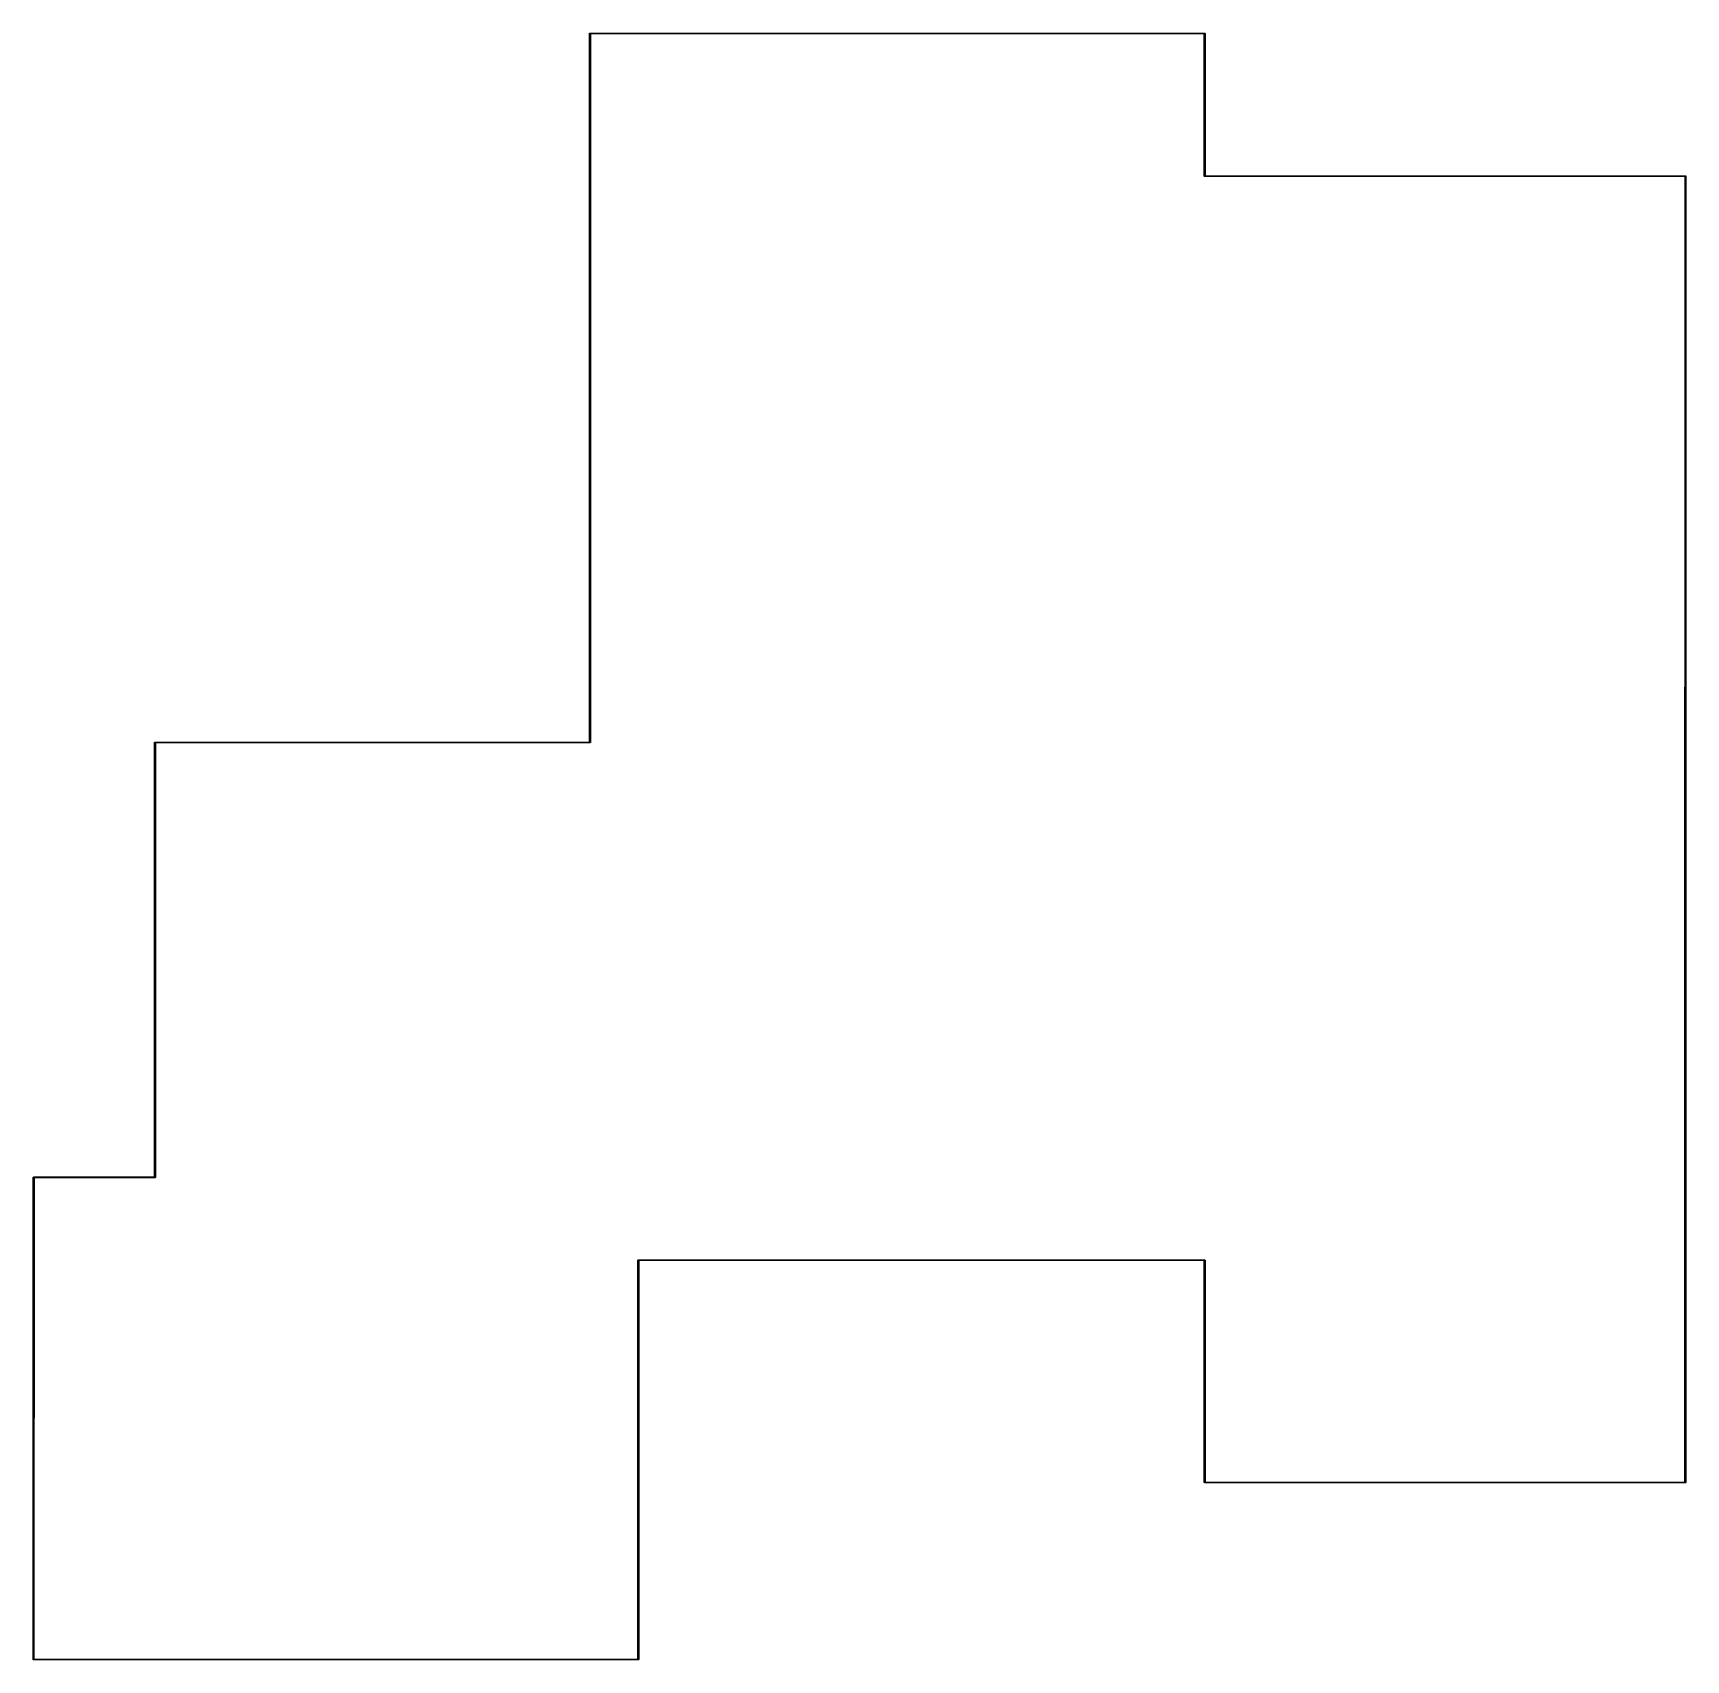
# Model space of a CAD drawing. Extents: x 47 to 150, y -130 to -29.
import ezdxf

# ---------------------------------------------------------------- set-up
doc = ezdxf.new("R2010")
doc.units = 0
doc.layers.add('BLACK', color=7, linetype='CONTINUOUS')

msp = doc.modelspace()

# ---------------------------------------------------------------- linework, layer by layer
at = {"layer": 'BLACK', "linetype": 'CONTINUOUS'}
for p, q in [((81.975, -29), (81.976903, -28.990433)), ((81.975, -34), (81.975, -29)), ((81.976903, -28.990433), (81.990433, -28.976903)), ((81.990433, -28.976903), (82, -28.975)), ((82, -28.975), (120.15, -28.975)), ((82.025, -29.025), (82.025, -34)), ((120.125, -29.025), (82.025, -29.025)), ((120.125, -37.85), (120.125, -29.025)), ((120.15, -28.975), (120.159567, -28.976903)), ((120.159567, -28.976903), (120.173097, -28.990433)), ((120.173097, -28.990433), (120.175, -29)), ((120.175, -29), (120.175, -37.825)), ((81.975, -72.975), (81.975, -34)), ((82.025, -34), (82.025, -73)), ((120.126903, -37.859567), (120.125, -37.85)), ((120.140433, -37.873097), (120.126903, -37.859567)), ((120.15, -37.875), (120.140433, -37.873097)), ((149.975, -37.875), (120.15, -37.875)), ((120.175, -37.825), (150, -37.825)), ((149.975, -57.67), (149.975, -37.875)), ((150, -37.825), (150.009567, -37.826903)), ((150.009567, -37.826903), (150.023097, -37.840433)), ((150.023097, -37.840433), (150.025, -37.85)), ((150.025, -37.85), (150.025, -57.67)), ((149.964993, -81.446621), (149.975, -57.67499)), ((149.975496, -57.672497), (149.975, -57.67)), ((149.975, -57.67499), (149.975496, -57.672497)), ((150.025, -57.675011), (150.014993, -81.446632)), ((150.025, -57.67), (150.024502, -57.672502)), ((150.024502, -57.672502), (150.025, -57.675011)), ((54.975, -73), (54.976903, -72.990433)), ((54.975, -99.965), (54.975, -73)), ((54.976903, -72.990433), (54.990433, -72.976903)), ((54.990433, -72.976903), (55, -72.975)), ((55, -72.975), (81.975, -72.975)), ((82, -73.025), (55.025, -73.025)), ((55.025, -73.025), (55.025, -99.99)), ((82.009567, -73.023097), (82, -73.025)), ((82.023097, -73.009567), (82.009567, -73.023097)), ((82.025, -73), (82.023097, -73.009567)), ((149.964994, -81.446626), (149.964993, -81.446621)), ((149.964993, -81.446632), (149.964994, -81.446626)), ((149.96502, -106.559894), (149.964993, -81.446632)), ((150.014993, -81.446632), (150.015021, -106.56)), ((47.434997, -129.909987), (47.450005, -99.990019)), ((47.450005, -99.990019), (47.451908, -99.980476)), ((47.451908, -99.980433), (47.465438, -99.966903)), ((47.451908, -99.980476), (47.451908, -99.980433)), ((47.465438, -99.966903), (47.475005, -99.965)), ((47.475005, -99.965), (54.975, -99.965)), ((47.499992, -100.015), (47.48501, -129.885)), ((55.000027, -100.015), (47.499992, -100.015)), ((55.009594, -100.013097), (55.000027, -100.015)), ((55.023124, -99.999567), (55.009594, -100.013097)), ((55.025, -99.99), (55.023124, -99.999431)), ((55.023124, -99.999431), (55.023124, -99.999567)), ((84.975, -105.13), (84.976903, -105.120433)), ((84.975, -129.885), (84.975, -105.13)), ((84.976903, -105.120433), (84.990433, -105.106903)), ((84.990433, -105.106903), (85, -105.105)), ((85, -105.105), (120.15, -105.105)), ((120.125, -105.155), (85.025, -105.155)), ((85.025, -105.155), (85.025, -129.91)), ((120.125, -118.91), (120.125, -105.155)), ((120.15, -105.105), (120.159567, -105.106903)), ((120.159567, -105.106903), (120.173097, -105.120433)), ((120.173097, -105.120433), (120.175, -105.13)), ((120.175, -105.13), (120.175, -118.885008)), ((149.965, -106.56), (149.96502, -106.559894)), ((149.965, -118.894991), (149.965, -106.56)), ((150.015021, -106.56), (150.015, -106.560105)), ((150.015, -106.560105), (150.015, -118.92)), ((120.1269, -118.919551), (120.125, -118.91)), ((120.1269, -118.919559), (120.1269, -118.919551)), ((120.126901, -118.91956), (120.1269, -118.919559)), ((120.126903, -118.919567), (120.126901, -118.91956)), ((120.133662, -118.926326), (120.126903, -118.919567)), ((120.140425, -118.933094), (120.133662, -118.926326)), ((120.140431, -118.933095), (120.140425, -118.933094)), ((120.140433, -118.933097), (120.140431, -118.933095)), ((120.14044, -118.933097), (120.140433, -118.933097)), ((120.149992, -118.935), (120.14044, -118.933097)), ((149.989992, -118.945), (120.149992, -118.935)), ((120.175, -118.885008), (149.965, -118.894991)), ((149.99956, -118.9431), (149.989992, -118.945)), ((149.999563, -118.943097), (149.99956, -118.9431)), ((149.999567, -118.943097), (149.999563, -118.943097)), ((150.005575, -118.937088), (149.999567, -118.943097)), ((150.013094, -118.929575), (150.005575, -118.937088)), ((150.013097, -118.929567), (150.013094, -118.929569)), ((150.013094, -118.929569), (150.013094, -118.929575)), ((150.015, -118.92), (150.013097, -118.929567)), ((47.436895, -129.919555), (47.434997, -129.909987)), ((47.436903, -129.919563), (47.436895, -129.919555)), ((47.436903, -129.919567), (47.436903, -129.919563)), ((47.440758, -129.923422), (47.436903, -129.919567)), ((47.450418, -129.933092), (47.440758, -129.923422)), ((47.450428, -129.933092), (47.450418, -129.933092)), ((47.450433, -129.933097), (47.450428, -129.933092)), ((47.46, -129.935), (47.450433, -129.933097)), ((85, -129.935), (47.46, -129.935)), ((47.48501, -129.885), (84.975, -129.885)), ((85.009567, -129.933097), (85, -129.935)), ((85.023097, -129.919567), (85.009567, -129.933097)), ((85.025, -129.91), (85.023097, -129.919567))]:
    msp.add_line(p, q, dxfattribs=at)

doc.saveas('drawing.dxf')
